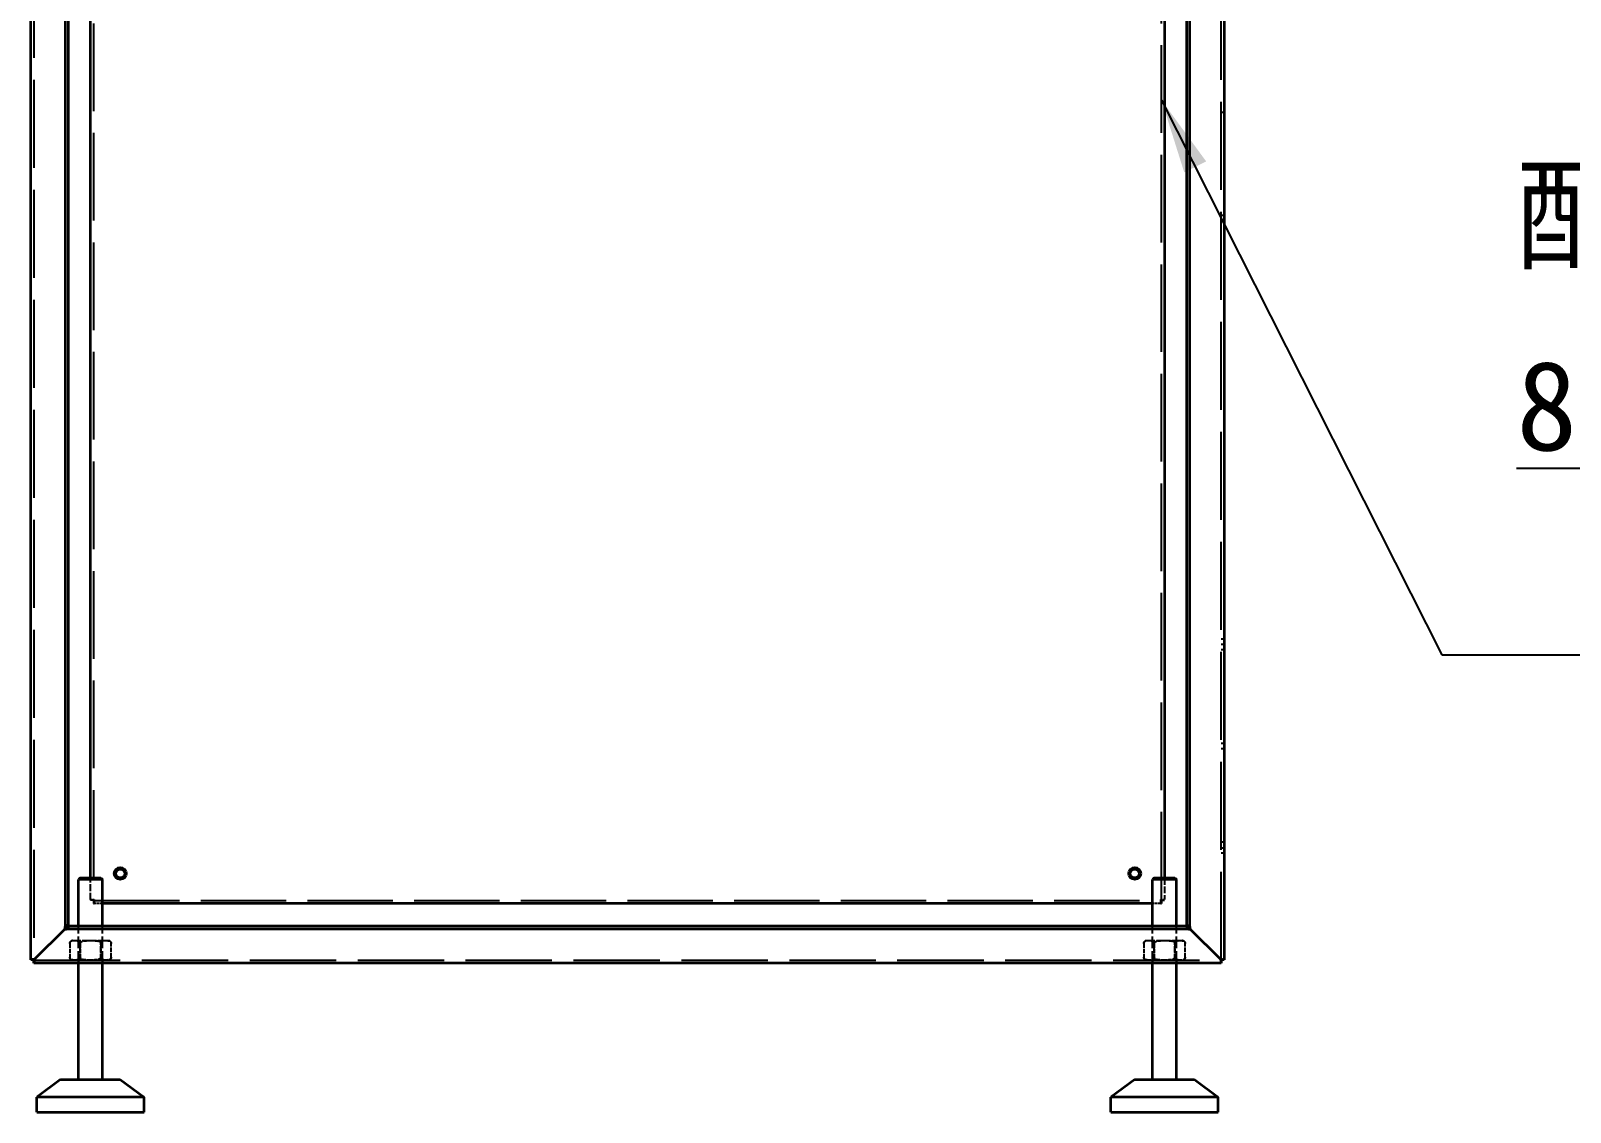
# Model space of a CAD drawing. Header units: millimetres. Extents: x 200 to 5740, y 200 to 4000.
# Drawn here: x 1156 to 2188, y 740 to 1465 of the extents above; entities that cross this region are included whole.
import ezdxf

# ---------------------------------------------------------------- set-up
doc = ezdxf.new("R2010")
doc.units = ezdxf.units.MM
doc.header["$LTSCALE"] = 20
doc.linetypes.add('DASHED', pattern=[0.2067, 0.1654, -0.0413])
for name, color, linetype, lineweight in [('可見 (ISO)', 7, 'Continuous', 35), ('符號 (ISO)', 7, 'Continuous', 25), ('隱藏 (ISO)', 7, 'DASHED', 25)]:
    doc.layers.add(name, color=color, linetype=linetype, lineweight=lineweight)
doc.styles.add('註記文字 (JIS)', font='kaiu.ttf')
doc.dimstyles.new('預設 (JIS)$7', dxfattribs={"dimscale": 20, "dimtxt": 3, "dimasz": 2.5, "dimexe": 2, "dimexo": 1, "dimgap": 0.8, "dimtad": 1, "dimrnd": 1e-08, "dimdsep": 46, "dimtxsty": '註記文字 (JIS)', "dimblk": 'Filled-1', "dimcen": 0.09, "dimdle": 10, "dimclrd": 256, "dimclre": 256, "dimclrt": 256, "dimadec": 0, "dimazin": 2, "dimtfac": 0.833333, "dimtmove": 0, "dimatfit": 3, "dimfxl": 0, "dimtolj": 1, "dimtzin": 0, "dimlwd": -1, "dimlwe": -1, "dimarcsym": 0})

# ---------------------------------------------------------------- blocks, each defined once
blk = doc.blocks.new('Filled-1')
at = {"color": 0}
for p, q in [((0, 0), (-1, 0.167)), ((-1, 0.167), (-1, -0.167)), ((-1, 0), (0, 0)), ((-1, -0.167), (0, 0))]:
    blk.add_line(p, q, dxfattribs=at)
at = {"color": 0, "flags": 128}
blk.add_lwpolyline([(-1, -0.167), (0, 0)], dxfattribs=at)
at = {"color": 0}
blk.add_solid([(-1, -0.167), (0, 0), (-1, 0.167), (-1, -0.167)], dxfattribs=at)

msp = doc.modelspace()

# ---------------------------------------------------------------- linework, layer by layer
at = {"layer": '可見 (ISO)'}
for p, q in [((1156.388, 842.033), (1156.388, 2537.891)), ((1956.388, 2537.891), (1956.388, 842.033)), ((1179.388, 2514.891), (1179.388, 865.033)), ((1181.388, 2514.891), (1181.388, 865.033)), ((1931.388, 865.033), (1931.388, 2514.891)), ((1933.388, 865.033), (1933.388, 2514.891)), ((1196.388, 896.962), (1196.388, 2497.462)), ((1916.388, 2079.962), (1916.388, 896.962)), ((1189.388, 896.962), (1188.388, 895.962)), ((1204.388, 895.962), (1188.388, 895.962)), ((1188.388, 864.962), (1188.388, 895.962)), ((1189.388, 896.962), (1203.388, 896.962)), ((1203.388, 896.962), (1204.388, 895.962)), ((1204.388, 864.962), (1204.388, 895.962)), ((1909.388, 896.962), (1908.388, 895.962)), ((1924.388, 895.962), (1908.388, 895.962)), ((1908.388, 864.962), (1908.388, 895.962)), ((1909.388, 896.962), (1923.388, 896.962)), ((1923.388, 896.962), (1924.388, 895.962)), ((1924.388, 864.962), (1924.388, 895.962)), ((1908.388, 879.962), (1204.388, 879.962)), ((1178.888, 862.533), (1158.888, 842.533)), ((1158.959, 842.462), (1178.959, 862.462)), ((1179.388, 865.033), (1178.888, 862.533)), ((1178.888, 862.533), (1181.388, 865.033)), ((1178.959, 862.462), (1181.459, 864.962)), ((1178.959, 862.462), (1181.459, 862.962)), ((1181.388, 865.033), (1179.388, 865.033)), ((1181.459, 864.962), (1181.459, 862.962)), ((1181.459, 864.962), (1931.317, 864.962)), ((1181.459, 862.962), (1931.317, 862.962)), ((1931.317, 864.962), (1931.317, 862.962)), ((1933.817, 862.462), (1931.317, 864.962)), ((1931.317, 862.962), (1933.817, 862.462)), ((1933.888, 862.533), (1931.388, 865.033)), ((1931.388, 865.033), (1933.388, 865.033)), ((1933.888, 862.533), (1933.388, 865.033)), ((1933.817, 862.462), (1953.817, 842.462)), ((1953.888, 842.533), (1933.888, 862.533)), ((1158.888, 842.533), (1156.388, 842.033)), ((1158.388, 842.033), (1156.388, 842.033)), ((1158.388, 842.033), (1158.888, 842.533)), ((1158.459, 839.962), (1158.959, 842.462)), ((1158.459, 841.962), (1158.959, 842.462)), ((1158.459, 839.962), (1158.459, 841.962)), ((1954.317, 839.962), (1158.459, 839.962)), ((1158.888, 842.462), (1158.817, 842.462)), ((1158.888, 842.462), (1158.888, 842.391)), ((1188.388, 761.962), (1188.388, 839.962)), ((1204.388, 761.962), (1204.388, 839.962)), ((1908.388, 761.962), (1908.388, 839.962)), ((1924.388, 761.962), (1924.388, 839.962)), ((1953.817, 842.462), (1954.317, 839.962)), ((1954.317, 841.962), (1953.817, 842.462)), ((1956.388, 842.033), (1953.888, 842.533)), ((1954.388, 842.033), (1953.888, 842.533)), ((1953.888, 842.462), (1953.888, 842.391)), ((1953.888, 842.462), (1953.959, 842.462)), ((1954.317, 841.962), (1954.317, 839.962)), ((1956.388, 842.033), (1954.388, 842.033)), ((1176.388, 761.962), (1160.388, 749.962)), ((1176.388, 761.962), (1216.388, 761.962)), ((1216.388, 761.962), (1232.388, 749.962)), ((1896.388, 761.962), (1880.388, 749.962)), ((1896.388, 761.962), (1936.388, 761.962)), ((1936.388, 761.962), (1952.388, 749.962)), ((1232.388, 749.962), (1160.388, 749.962)), ((1160.388, 739.962), (1160.388, 749.962)), ((1232.388, 739.962), (1232.388, 749.962)), ((1952.388, 749.962), (1880.388, 749.962)), ((1880.388, 739.962), (1880.388, 749.962)), ((1952.388, 739.962), (1952.388, 749.962)), ((1160.388, 739.962), (1232.388, 739.962)), ((1880.388, 739.962), (1952.388, 739.962))]:
    msp.add_line(p, q, dxfattribs=at)
for centre, radius in [((1216.388, 899.962), 4), ((1216.388, 899.962), 3), ((1896.388, 899.962), 4), ((1896.388, 899.962), 3)]:
    msp.add_circle(centre, radius, dxfattribs=at)
at = {"layer": '隱藏 (ISO)', "ltscale": 17.835749}
for p, q in [((1158.388, 2537.891), (1158.388, 842.033)), ((1954.388, 842.033), (1954.388, 2537.891))]:
    msp.add_line(p, q, dxfattribs=at)
at = {"layer": '隱藏 (ISO)', "ltscale": 17.757401}
for p, q in [((1198.388, 2497.462), (1198.388, 882.462)), ((1914.388, 882.462), (1914.388, 2497.462))]:
    msp.add_line(p, q, dxfattribs=at)
at = {"layer": '隱藏 (ISO)', "ltscale": 0.19037}
for p, q in [((1956.388, 1409.962), (1954.388, 1409.962)), ((1956.388, 1340.962), (1954.388, 1340.962)), ((1954.388, 1057.212), (1956.388, 1057.212)), ((1954.388, 1053.712), (1956.388, 1053.712)), ((1956.388, 1049.962), (1954.388, 1049.962)), ((1954.388, 987.212), (1956.388, 987.212)), ((1954.388, 983.712), (1956.388, 983.712)), ((1956.388, 920.962), (1954.388, 920.962)), ((1954.388, 917.212), (1956.388, 917.212)), ((1954.388, 913.712), (1956.388, 913.712)), ((1198.388, 882.033), (1196.388, 882.033)), ((1198.459, 881.962), (1198.459, 879.962)), ((1914.317, 881.962), (1914.317, 879.962)), ((1914.388, 882.033), (1916.388, 882.033)), ((1158.388, 842.462), (1156.388, 842.462)), ((1158.888, 841.962), (1158.888, 839.962)), ((1188.388, 841.962), (1188.388, 839.962)), ((1204.388, 841.962), (1204.388, 839.962)), ((1908.388, 841.962), (1908.388, 839.962)), ((1924.388, 841.962), (1924.388, 839.962)), ((1953.888, 841.962), (1953.888, 839.962)), ((1954.388, 842.462), (1956.388, 842.462))]:
    msp.add_line(p, q, dxfattribs=at)
at = {"layer": '隱藏 (ISO)', "ltscale": 1.380805}
for p, q in [((1196.388, 882.462), (1196.388, 896.962)), ((1916.388, 896.962), (1916.388, 882.462))]:
    msp.add_line(p, q, dxfattribs=at)
at = {"layer": '隱藏 (ISO)', "ltscale": 0.373886}
for p, q in [((1196.388, 882.462), (1198.888, 882.462)), ((1198.888, 882.462), (1198.888, 879.962)), ((1913.888, 879.962), (1913.888, 882.462)), ((1913.888, 882.462), (1916.388, 882.462))]:
    msp.add_line(p, q, dxfattribs=at)
at = {"layer": '隱藏 (ISO)', "ltscale": 0.040783}
for p, q in [((1196.388, 882.462), (1196.388, 882.033)), ((1198.388, 882.462), (1198.388, 882.033)), ((1198.888, 881.962), (1198.459, 881.962)), ((1198.459, 879.962), (1198.888, 879.962)), ((1913.888, 881.962), (1914.317, 881.962)), ((1913.888, 879.962), (1914.317, 879.962)), ((1914.388, 882.462), (1914.388, 882.033)), ((1916.388, 882.033), (1916.388, 882.462))]:
    msp.add_line(p, q, dxfattribs=at)
at = {"layer": '隱藏 (ISO)', "ltscale": 17.295597}
msp.add_line((1198.888, 881.962), (1913.888, 881.962), dxfattribs=at)
at = {"layer": '隱藏 (ISO)', "ltscale": 0.523692}
for p, q in [((1204.388, 879.962), (1198.888, 879.962)), ((1913.888, 879.962), (1908.388, 879.962))]:
    msp.add_line(p, q, dxfattribs=at)
at = {"layer": '隱藏 (ISO)', "ltscale": 2.380771}
for p, q in [((1188.388, 839.962), (1188.388, 864.962)), ((1204.388, 839.962), (1204.388, 864.962)), ((1908.388, 839.962), (1908.388, 864.962)), ((1924.388, 839.962), (1924.388, 864.962))]:
    msp.add_line(p, q, dxfattribs=at)
at = {"layer": '隱藏 (ISO)', "ltscale": 0.884441}
for p, q in [((1182.532, 853.106), (1182.532, 843.818)), ((1189.46, 853.106), (1189.46, 843.818)), ((1203.316, 853.106), (1203.316, 843.818)), ((1210.244, 843.818), (1210.244, 853.106)), ((1902.532, 853.106), (1902.532, 843.818)), ((1909.46, 853.106), (1909.46, 843.818)), ((1923.316, 853.106), (1923.316, 843.818)), ((1930.244, 843.818), (1930.244, 853.106))]:
    msp.add_line(p, q, dxfattribs=at)
at = {"layer": '隱藏 (ISO)', "ltscale": 0.588892}
for p, q in [((1184.388, 854.962), (1185.946, 854.962)), ((1206.83, 854.962), (1208.388, 854.962)), ((1904.388, 854.962), (1905.946, 854.962)), ((1926.83, 854.962), (1928.388, 854.962))]:
    msp.add_line(p, q, dxfattribs=at)
at = {"layer": '隱藏 (ISO)', "ltscale": 0.018712}
for p, q in [((1185.946, 854.962), (1186.045, 854.962)), ((1196.289, 854.962), (1196.487, 854.962)), ((1206.731, 854.962), (1206.83, 854.962)), ((1905.946, 854.962), (1906.045, 854.962)), ((1916.289, 854.962), (1916.487, 854.962)), ((1926.731, 854.962), (1926.83, 854.962))]:
    msp.add_line(p, q, dxfattribs=at)
at = {"layer": '隱藏 (ISO)', "ltscale": 1.177884}
for p, q in [((1186.045, 854.962), (1196.289, 854.962)), ((1196.487, 854.962), (1206.731, 854.962)), ((1906.045, 854.962), (1916.289, 854.962)), ((1916.487, 854.962), (1926.731, 854.962))]:
    msp.add_line(p, q, dxfattribs=at)
at = {"layer": '隱藏 (ISO)', "ltscale": 1.237953}
for p, q in [((1189.471, 841.962), (1189.471, 854.962)), ((1203.306, 841.962), (1203.306, 854.962)), ((1909.471, 841.962), (1909.471, 854.962)), ((1923.306, 841.962), (1923.306, 854.962))]:
    msp.add_line(p, q, dxfattribs=at)
at = {"layer": '隱藏 (ISO)', "ltscale": 0.06794}
for p, q in [((1158.817, 842.462), (1158.388, 842.462)), ((1158.888, 842.391), (1158.888, 841.962)), ((1953.888, 842.391), (1953.888, 841.962)), ((1953.959, 842.462), (1954.388, 842.462))]:
    msp.add_line(p, q, dxfattribs=at)
at = {"layer": '隱藏 (ISO)', "ltscale": 17.501398}
msp.add_line((1158.459, 841.962), (1954.317, 841.962), dxfattribs=at)
at = {"layer": '隱藏 (ISO)', "ltscale": 0.277547}
for centre, start, end in [((1184.388, 853.106), 90, 180), ((1208.388, 853.106), 0, 90), ((1904.388, 853.106), 90, 180), ((1928.388, 853.106), 0, 90), ((1184.388, 843.818), 180, 270), ((1208.388, 843.818), 270, 0), ((1904.388, 843.818), 180, 270), ((1928.388, 843.818), 270, 0)]:
    msp.add_arc(centre, 1.856, start, end, dxfattribs=at)
at = {"layer": '隱藏 (ISO)', "ltscale": 0.721885}
for points, knots in [([(1182.532, 853.106), (1182.532, 853.205), (1182.542, 853.323), (1182.577, 853.527), (1182.611, 853.648), (1182.756, 854.037), (1182.944, 854.271), (1183.322, 854.599), (1183.547, 854.709), (1184.015, 854.861), (1184.258, 854.902), (1184.993, 854.973), (1185.491, 854.962), (1185.946, 854.962)], [0.730619742, 0.730619742, 0.730619742, 0.730619742, 0.760514272, 0.760514272, 0.795208623, 0.795208623, 0.906069774, 0.906069774, 1.042547315, 1.042547315, 1.179024855, 1.179024855, 1.451979935, 1.451979935, 1.451979935, 1.451979935]), ([(1186.045, 854.962), (1186.5, 854.962), (1186.999, 854.973), (1187.734, 854.902), (1187.976, 854.861), (1188.444, 854.709), (1188.669, 854.599), (1189.048, 854.271), (1189.236, 854.037), (1189.381, 853.648), (1189.415, 853.527), (1189.45, 853.323), (1189.46, 853.205), (1189.46, 853.106)], [1.470499031, 1.470499031, 1.470499031, 1.470499031, 1.743454112, 1.743454112, 1.879931652, 1.879931652, 2.016409192, 2.016409192, 2.127270343, 2.127270343, 2.161964695, 2.161964695, 2.191859225, 2.191859225, 2.191859225, 2.191859225]), ([(1902.532, 853.106), (1902.532, 853.205), (1902.542, 853.323), (1902.577, 853.527), (1902.611, 853.648), (1902.756, 854.037), (1902.944, 854.271), (1903.322, 854.599), (1903.547, 854.709), (1904.015, 854.861), (1904.258, 854.902), (1904.993, 854.973), (1905.491, 854.962), (1905.946, 854.962)], [0.730619742, 0.730619742, 0.730619742, 0.730619742, 0.760514272, 0.760514272, 0.795208623, 0.795208623, 0.906069774, 0.906069774, 1.042547315, 1.042547315, 1.179024855, 1.179024855, 1.451979935, 1.451979935, 1.451979935, 1.451979935]), ([(1906.045, 854.962), (1906.5, 854.962), (1906.999, 854.973), (1907.734, 854.902), (1907.976, 854.861), (1908.444, 854.709), (1908.669, 854.599), (1909.048, 854.271), (1909.236, 854.037), (1909.381, 853.648), (1909.415, 853.527), (1909.45, 853.323), (1909.46, 853.205), (1909.46, 853.106)], [1.470499031, 1.470499031, 1.470499031, 1.470499031, 1.743454112, 1.743454112, 1.879931652, 1.879931652, 2.016409192, 2.016409192, 2.127270343, 2.127270343, 2.161964695, 2.161964695, 2.191859225, 2.191859225, 2.191859225, 2.191859225])]:
    msp.add_open_spline(points, degree=3, knots=knots, dxfattribs=at)
at = {"layer": '隱藏 (ISO)', "ltscale": 0.721853}
for points, knots in [([(1189.46, 853.106), (1189.46, 853.263), (1189.511, 853.445), (1189.689, 853.775), (1189.872, 853.962), (1190.34, 854.311), (1190.743, 854.483), (1191.881, 854.828), (1192.769, 854.904), (1194.561, 854.97), (1195.466, 854.962), (1196.289, 854.962)], [0.725564805, 0.725564805, 0.725564805, 0.725564805, 0.772790459, 0.772790459, 0.838169792, 0.838169792, 0.947776057, 0.947776057, 1.194823059, 1.194823059, 1.441870062, 1.441870062, 1.441870062, 1.441870062]), ([(1196.487, 854.962), (1197.31, 854.962), (1198.215, 854.97), (1200.007, 854.904), (1200.895, 854.828), (1202.033, 854.483), (1202.436, 854.311), (1202.904, 853.962), (1203.087, 853.775), (1203.265, 853.445), (1203.316, 853.263), (1203.316, 853.106)], [1.460389158, 1.460389158, 1.460389158, 1.460389158, 1.707436161, 1.707436161, 1.954483163, 1.954483163, 2.064089428, 2.064089428, 2.129468761, 2.129468761, 2.176694415, 2.176694415, 2.176694415, 2.176694415]), ([(1203.316, 853.106), (1203.316, 853.263), (1203.342, 853.445), (1203.431, 853.775), (1203.522, 853.962), (1203.756, 854.311), (1203.958, 854.483), (1204.527, 854.828), (1204.971, 854.904), (1205.867, 854.97), (1206.319, 854.962), (1206.731, 854.962)], [0.725564805, 0.725564805, 0.725564805, 0.725564805, 0.772790459, 0.772790459, 0.838169792, 0.838169792, 0.947776057, 0.947776057, 1.194823059, 1.194823059, 1.441870062, 1.441870062, 1.441870062, 1.441870062]), ([(1206.83, 854.962), (1207.242, 854.962), (1207.694, 854.97), (1208.59, 854.904), (1209.034, 854.828), (1209.603, 854.483), (1209.804, 854.311), (1210.038, 853.962), (1210.13, 853.775), (1210.219, 853.445), (1210.244, 853.263), (1210.244, 853.106)], [1.460389158, 1.460389158, 1.460389158, 1.460389158, 1.707436161, 1.707436161, 1.954483163, 1.954483163, 2.064089428, 2.064089428, 2.129468761, 2.129468761, 2.176694415, 2.176694415, 2.176694415, 2.176694415]), ([(1909.46, 853.106), (1909.46, 853.263), (1909.511, 853.445), (1909.689, 853.775), (1909.872, 853.962), (1910.34, 854.311), (1910.743, 854.483), (1911.881, 854.828), (1912.769, 854.904), (1914.561, 854.97), (1915.466, 854.962), (1916.289, 854.962)], [0.725564805, 0.725564805, 0.725564805, 0.725564805, 0.772790459, 0.772790459, 0.838169792, 0.838169792, 0.947776057, 0.947776057, 1.194823059, 1.194823059, 1.441870062, 1.441870062, 1.441870062, 1.441870062]), ([(1916.487, 854.962), (1917.31, 854.962), (1918.215, 854.97), (1920.007, 854.904), (1920.895, 854.828), (1922.033, 854.483), (1922.436, 854.311), (1922.904, 853.962), (1923.087, 853.775), (1923.265, 853.445), (1923.316, 853.263), (1923.316, 853.106)], [1.460389158, 1.460389158, 1.460389158, 1.460389158, 1.707436161, 1.707436161, 1.954483163, 1.954483163, 2.064089428, 2.064089428, 2.129468761, 2.129468761, 2.176694415, 2.176694415, 2.176694415, 2.176694415]), ([(1923.316, 853.106), (1923.316, 853.263), (1923.342, 853.445), (1923.431, 853.775), (1923.522, 853.962), (1923.756, 854.311), (1923.958, 854.483), (1924.527, 854.828), (1924.971, 854.904), (1925.867, 854.97), (1926.319, 854.962), (1926.731, 854.962)], [0.725564805, 0.725564805, 0.725564805, 0.725564805, 0.772790459, 0.772790459, 0.838169792, 0.838169792, 0.947776057, 0.947776057, 1.194823059, 1.194823059, 1.441870062, 1.441870062, 1.441870062, 1.441870062]), ([(1926.83, 854.962), (1927.242, 854.962), (1927.694, 854.97), (1928.59, 854.904), (1929.034, 854.828), (1929.603, 854.483), (1929.804, 854.311), (1930.038, 853.962), (1930.13, 853.775), (1930.219, 853.445), (1930.244, 853.263), (1930.244, 853.106)], [1.460389158, 1.460389158, 1.460389158, 1.460389158, 1.707436161, 1.707436161, 1.954483163, 1.954483163, 2.064089428, 2.064089428, 2.129468761, 2.129468761, 2.176694415, 2.176694415, 2.176694415, 2.176694415]), ([(1185.946, 841.962), (1185.535, 841.962), (1185.082, 841.954), (1184.186, 842.02), (1183.742, 842.095), (1183.173, 842.441), (1182.972, 842.613), (1182.738, 842.961), (1182.646, 843.148), (1182.557, 843.479), (1182.532, 843.66), (1182.532, 843.818)], [1.460389158, 1.460389158, 1.460389158, 1.460389158, 1.707436161, 1.707436161, 1.954483163, 1.954483163, 2.064089428, 2.064089428, 2.129468761, 2.129468761, 2.176694415, 2.176694415, 2.176694415, 2.176694415]), ([(1189.46, 843.818), (1189.46, 843.66), (1189.434, 843.479), (1189.345, 843.148), (1189.254, 842.961), (1189.02, 842.613), (1188.818, 842.441), (1188.249, 842.095), (1187.805, 842.02), (1186.909, 841.954), (1186.457, 841.962), (1186.045, 841.962)], [0.725564805, 0.725564805, 0.725564805, 0.725564805, 0.772790459, 0.772790459, 0.838169792, 0.838169792, 0.947776057, 0.947776057, 1.194823059, 1.194823059, 1.441870062, 1.441870062, 1.441870062, 1.441870062]), ([(1196.289, 841.962), (1195.466, 841.962), (1194.561, 841.954), (1192.769, 842.02), (1191.881, 842.095), (1190.743, 842.441), (1190.34, 842.613), (1189.872, 842.961), (1189.689, 843.148), (1189.511, 843.479), (1189.46, 843.66), (1189.46, 843.818)], [1.460389158, 1.460389158, 1.460389158, 1.460389158, 1.707436161, 1.707436161, 1.954483163, 1.954483163, 2.064089428, 2.064089428, 2.129468761, 2.129468761, 2.176694415, 2.176694415, 2.176694415, 2.176694415]), ([(1203.316, 843.818), (1203.316, 843.66), (1203.265, 843.479), (1203.087, 843.148), (1202.904, 842.961), (1202.436, 842.613), (1202.033, 842.441), (1200.895, 842.095), (1200.007, 842.02), (1198.215, 841.954), (1197.31, 841.962), (1196.487, 841.962)], [0.725564805, 0.725564805, 0.725564805, 0.725564805, 0.772790459, 0.772790459, 0.838169792, 0.838169792, 0.947776057, 0.947776057, 1.194823059, 1.194823059, 1.441870062, 1.441870062, 1.441870062, 1.441870062]), ([(1206.731, 841.962), (1206.319, 841.962), (1205.867, 841.954), (1204.971, 842.02), (1204.527, 842.095), (1203.958, 842.441), (1203.756, 842.613), (1203.522, 842.961), (1203.431, 843.148), (1203.342, 843.479), (1203.316, 843.66), (1203.316, 843.818)], [1.460389158, 1.460389158, 1.460389158, 1.460389158, 1.707436161, 1.707436161, 1.954483163, 1.954483163, 2.064089428, 2.064089428, 2.129468761, 2.129468761, 2.176694415, 2.176694415, 2.176694415, 2.176694415]), ([(1210.244, 843.818), (1210.244, 843.66), (1210.219, 843.479), (1210.13, 843.148), (1210.038, 842.961), (1209.804, 842.613), (1209.603, 842.441), (1209.034, 842.095), (1208.59, 842.02), (1207.694, 841.954), (1207.242, 841.962), (1206.83, 841.962)], [0.725564805, 0.725564805, 0.725564805, 0.725564805, 0.772790459, 0.772790459, 0.838169792, 0.838169792, 0.947776057, 0.947776057, 1.194823059, 1.194823059, 1.441870062, 1.441870062, 1.441870062, 1.441870062]), ([(1905.946, 841.962), (1905.535, 841.962), (1905.082, 841.954), (1904.186, 842.02), (1903.742, 842.095), (1903.173, 842.441), (1902.972, 842.613), (1902.738, 842.961), (1902.646, 843.148), (1902.557, 843.479), (1902.532, 843.66), (1902.532, 843.818)], [1.460389158, 1.460389158, 1.460389158, 1.460389158, 1.707436161, 1.707436161, 1.954483163, 1.954483163, 2.064089428, 2.064089428, 2.129468761, 2.129468761, 2.176694415, 2.176694415, 2.176694415, 2.176694415]), ([(1909.46, 843.818), (1909.46, 843.66), (1909.434, 843.479), (1909.345, 843.148), (1909.254, 842.961), (1909.02, 842.613), (1908.818, 842.441), (1908.249, 842.095), (1907.805, 842.02), (1906.909, 841.954), (1906.457, 841.962), (1906.045, 841.962)], [0.725564805, 0.725564805, 0.725564805, 0.725564805, 0.772790459, 0.772790459, 0.838169792, 0.838169792, 0.947776057, 0.947776057, 1.194823059, 1.194823059, 1.441870062, 1.441870062, 1.441870062, 1.441870062]), ([(1916.289, 841.962), (1915.466, 841.962), (1914.561, 841.954), (1912.769, 842.02), (1911.881, 842.095), (1910.743, 842.441), (1910.34, 842.613), (1909.872, 842.961), (1909.689, 843.148), (1909.511, 843.479), (1909.46, 843.66), (1909.46, 843.818)], [1.460389158, 1.460389158, 1.460389158, 1.460389158, 1.707436161, 1.707436161, 1.954483163, 1.954483163, 2.064089428, 2.064089428, 2.129468761, 2.129468761, 2.176694415, 2.176694415, 2.176694415, 2.176694415]), ([(1923.316, 843.818), (1923.316, 843.66), (1923.265, 843.479), (1923.087, 843.148), (1922.904, 842.961), (1922.436, 842.613), (1922.033, 842.441), (1920.895, 842.095), (1920.007, 842.02), (1918.215, 841.954), (1917.31, 841.962), (1916.487, 841.962)], [0.725564805, 0.725564805, 0.725564805, 0.725564805, 0.772790459, 0.772790459, 0.838169792, 0.838169792, 0.947776057, 0.947776057, 1.194823059, 1.194823059, 1.441870062, 1.441870062, 1.441870062, 1.441870062]), ([(1926.731, 841.962), (1926.319, 841.962), (1925.867, 841.954), (1924.971, 842.02), (1924.527, 842.095), (1923.958, 842.441), (1923.756, 842.613), (1923.522, 842.961), (1923.431, 843.148), (1923.342, 843.479), (1923.316, 843.66), (1923.316, 843.818)], [1.460389158, 1.460389158, 1.460389158, 1.460389158, 1.707436161, 1.707436161, 1.954483163, 1.954483163, 2.064089428, 2.064089428, 2.129468761, 2.129468761, 2.176694415, 2.176694415, 2.176694415, 2.176694415]), ([(1930.244, 843.818), (1930.244, 843.66), (1930.219, 843.479), (1930.13, 843.148), (1930.038, 842.961), (1929.804, 842.613), (1929.603, 842.441), (1929.034, 842.095), (1928.59, 842.02), (1927.694, 841.954), (1927.242, 841.962), (1926.83, 841.962)], [0.725564805, 0.725564805, 0.725564805, 0.725564805, 0.772790459, 0.772790459, 0.838169792, 0.838169792, 0.947776057, 0.947776057, 1.194823059, 1.194823059, 1.441870062, 1.441870062, 1.441870062, 1.441870062])]:
    msp.add_open_spline(points, degree=3, knots=knots, dxfattribs=at)

# ---------------------------------------------------------------- texts
at = {"layer": '符號 (ISO)', "insert": (2152.204, 1371.142), "char_height": 59.99092, "width": 1056.34804, "attachment_point": 1, "line_spacing_factor": 1.275974, "style": '註記文字 (JIS)'}
msp.add_mtext('\\f標楷體|b0|i0;配電底板尺寸以廠商規畫優先\\P\\L\\f標楷體|b0|i0;8-M5孔相對位置符合尺寸即可', dxfattribs=at)

# ---------------------------------------------------------------- leaders
at = {"layer": '符號 (ISO)', "annotation_type": 0, "has_hookline": 1, "hookline_direction": 0, "text_width": 1004.765}
msp.add_leader([(1914.388, 1418.196), (2102.204, 1046.438), (2152.204, 1046.438)], dimstyle='預設 (JIS)$7', override={"dimgap": 0, "dimtad": 1}, dxfattribs=at)

doc.saveas('drawing.dxf')
